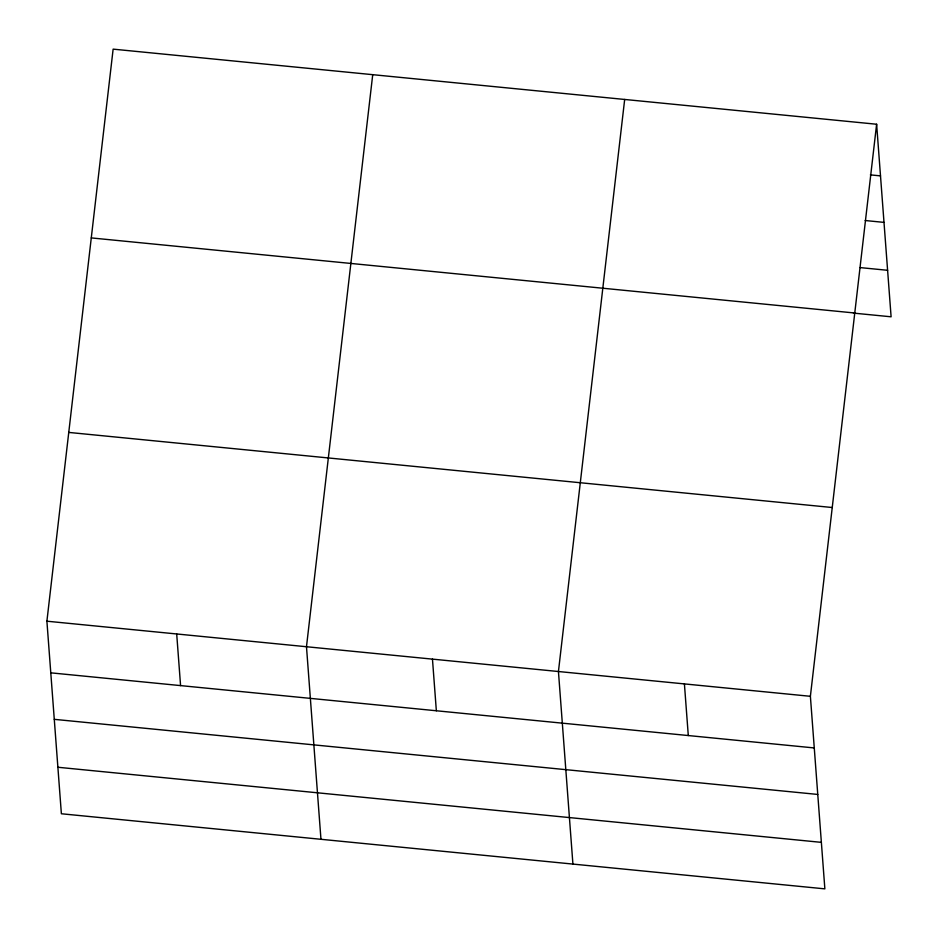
<?xml version="1.0" encoding="UTF-8"?>
<svg xmlns="http://www.w3.org/2000/svg" width="938" height="938" viewBox="0 0 938 938"><rect width="100%" height="100%" fill="white"/><g stroke="black" fill="none" stroke-linecap="round" stroke-linejoin="round"><path stroke-width="1.41" d="M876.62 124.238L810.385 696.301L824.865 888.861L61.38 813.762L46.9 621.202L113.135 49.139L876.62 124.238L891.1 316.798L853.451 313.104M372.726 74.665L306.48 646.728L320.96 839.299M624.673 99.451L558.438 671.514L572.919 864.086M870.37 174.878L880.501 175.875M865.176 220.524L883.995 222.376M860.087 267.588L887.606 270.296M91.279 237.912L854.764 313.011M68.755 432.418L832.24 507.517M46.9 621.202L810.385 696.301M50.781 672.839L814.266 747.938M54.275 719.34L817.76 794.439M57.886 767.261L821.371 842.359M684.412 683.908L688.293 735.544M432.465 659.121L436.346 710.758M176.696 633.959L180.577 685.608"/></g></svg>
